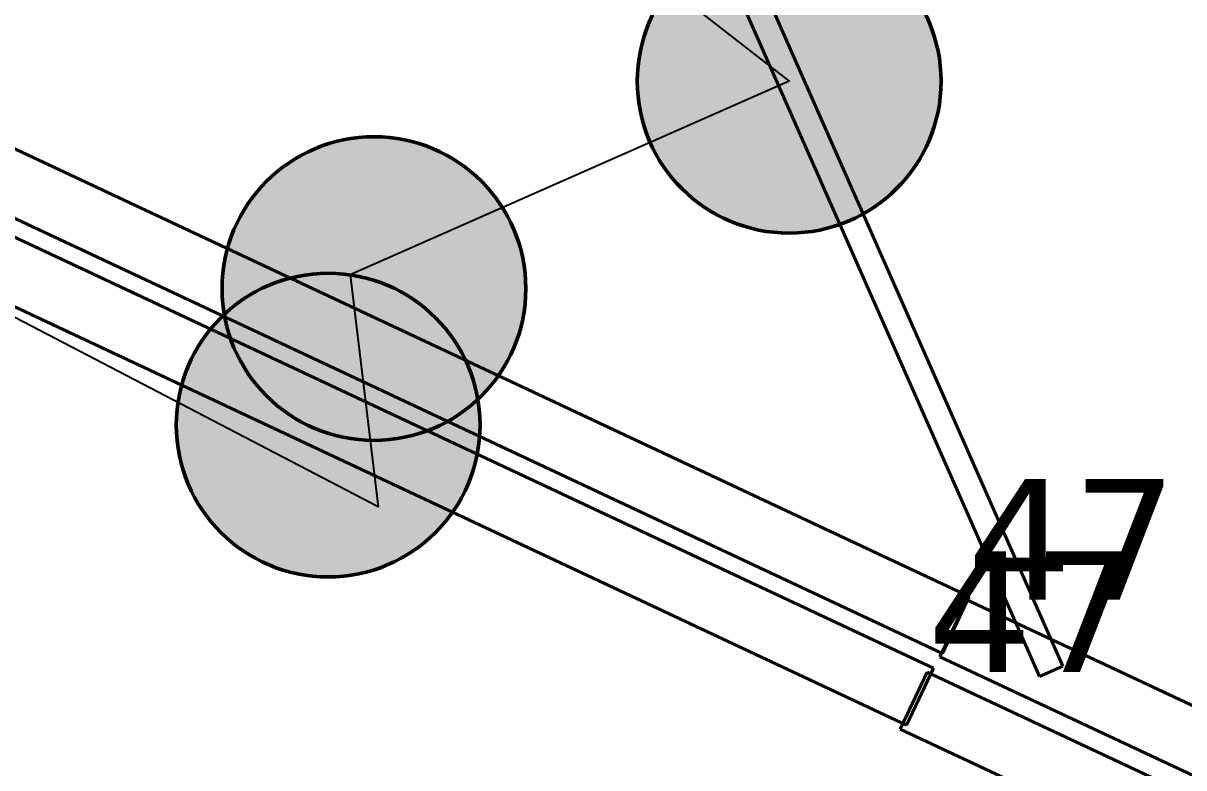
# Model space of a CAD drawing. Header units: millimetres. Extents: x -243740 to 150609, y -473655 to -165121.
# Drawn here: x 51120 to 52849, y -336630 to -335520 of the extents above; entities that cross this region are included whole.
import ezdxf

# ---------------------------------------------------------------- set-up
doc = ezdxf.new("R2010")
doc.units = ezdxf.units.MM
doc.layers.add('_Гр.ЩД-1C.10.4.I8.1', color=6, linetype='Continuous')
for name, color, linetype, lineweight in [('_освещение_dali', 3, 'Continuous', 50), ('DLX_FL1_LUM 222', 5, 'Continuous', 40), ('DLX_LUM 17', 5, 'Continuous', 40), ('DLX_LUM 4', 5, 'Continuous', 40)]:
    doc.layers.add(name, color=color, linetype=linetype, lineweight=lineweight)
doc.styles.add('TableTextStyle', font='')
doc.styles.get('TableTextStyle').set_extended_font_data('VERDANA.TTF')
doc.linetypes.add('Truba', pattern='A,3e-05,[4,MSH_7,S=1,R=0,X=0,Y=0],-3.022072', length=3.022102)

# ---------------------------------------------------------------- blocks, each defined once
blk = doc.blocks.new('A$Caabd1818')
at = {"layer": 'DLX_FL1_LUM 222'}
for points in [[(46786.6, 61978.9, 0), (48559.1, 61147.1, 0)], [(48559.1, 61147.1, 0), (46786.6, 61978.9, 0)], [(48559.1, 61147.1, 0), (46786.6, 61978.9, 0)], [(46786.6, 61978.9, 0), (48559.1, 61147.1, 0)], [(48519.2, 61062, 0), (46746.7, 61893.8, 0)], [(46746.7, 61893.8, 0), (48519.2, 61062, 0)], [(46746.7, 61893.8, 0), (48519.2, 61062, 0)], [(48519.2, 61062, 0), (46746.7, 61893.8, 0)], [(46733.3, 61872.3, 0), (48505.8, 61040.5, 0)], [(48505.8, 61040.5, 0), (46733.3, 61872.3, 0)], [(48505.8, 61040.5, 0), (46733.3, 61872.3, 0)], [(46733.3, 61872.3, 0), (48505.8, 61040.5, 0)], [(48465.9, 60955.4, 0), (46693.4, 61787.2, 0)], [(46693.4, 61787.2, 0), (48465.9, 60955.4, 0)], [(46693.4, 61787.2, 0), (48465.9, 60955.4, 0)], [(48465.9, 60955.4, 0), (46693.4, 61787.2, 0)], [(48559.1, 61147.1, 0), (48519.2, 61062, 0)], [(48519.2, 61062, 0), (48559.1, 61147.1, 0)], [(48519.2, 61062, 0), (48559.1, 61147.1, 0)], [(48559.1, 61147.1, 0), (48519.2, 61062, 0)], [(48559.1, 61147.1, 0), (48559.1, 61147.1, 0)], [(48559.1, 61147.1, 0), (48559.1, 61147.1, 0)], [(48519.2, 61062, 0), (48519.2, 61062, 0)], [(48519.2, 61062, 0), (48519.2, 61062, 0)], [(48505.8, 61040.5, 0), (48465.9, 60955.4, 0)], [(48465.9, 60955.4, 0), (48505.8, 61040.5, 0)], [(48465.9, 60955.4, 0), (48505.8, 61040.5, 0)], [(48505.8, 61040.5, 0), (48465.9, 60955.4, 0)], [(48505.8, 61040.5, 0), (48505.8, 61040.5, 0)], [(48505.8, 61040.5, 0), (48505.8, 61040.5, 0)], [(48465.9, 60955.4, 0), (48465.9, 60955.4, 0)], [(48465.9, 60955.4, 0), (48465.9, 60955.4, 0)]]:
    blk.add_polyline3d(points, dxfattribs=at)
at = {"layer": 'DLX_LUM 17'}
for points in [[(47844.5, 62979.3, 0), (48698.6, 61043.3, 0)], [(48698.6, 61043.3, 0), (47844.5, 62979.3, 0)], [(48698.6, 61043.3, 0), (47844.5, 62979.3, 0)], [(47844.5, 62979.3, 0), (48698.6, 61043.3, 0)], [(48663.8, 61028, 0), (47809.7, 62964, 0)], [(47809.7, 62964, 0), (48663.8, 61028, 0)], [(47809.7, 62964, 0), (48663.8, 61028, 0)], [(48663.8, 61028, 0), (47809.7, 62964, 0)], [(48698.6, 61043.3, 0), (48663.8, 61028, 0)], [(48663.8, 61028, 0), (48698.6, 61043.3, 0)], [(48663.8, 61028, 0), (48698.6, 61043.3, 0)], [(48698.6, 61043.3, 0), (48663.8, 61028, 0)], [(48698.6, 61043.3, 0), (48698.6, 61043.3, 0)], [(48698.6, 61043.3, 0), (48698.6, 61043.3, 0)], [(48663.8, 61028, 0), (48663.8, 61028, 0)], [(48663.8, 61028, 0), (48663.8, 61028, 0)]]:
    blk.add_polyline3d(points, dxfattribs=at)
at = {"layer": 'DLX_LUM 4'}
for points in [[(48515.6, 61057.2, 0), (48555.5, 61142.3, 0)], [(48555.5, 61142.3, 0), (48515.6, 61057.2, 0)], [(48555.5, 61142.3, 0), (48515.6, 61057.2, 0)], [(48515.6, 61057.2, 0), (48555.5, 61142.3, 0)], [(48555.5, 61142.3, 0), (48555.5, 61142.3, 0)], [(48555.5, 61142.3, 0), (49886.4, 60518.2, 0)], [(49886.4, 60518.2, 0), (48555.5, 61142.3, 0)], [(48555.5, 61142.3, 0), (48555.5, 61142.3, 0)], [(49886.4, 60518.2, 0), (48555.5, 61142.3, 0)], [(48555.5, 61142.3, 0), (49886.4, 60518.2, 0)], [(49846.5, 60433.1, 0), (48515.6, 61057.2, 0)], [(48515.6, 61057.2, 0), (48515.6, 61057.2, 0)], [(48515.6, 61057.2, 0), (49846.5, 60433.1, 0)], [(48515.6, 61057.2, 0), (48515.6, 61057.2, 0)], [(48515.6, 61057.2, 0), (49846.5, 60433.1, 0)], [(49846.5, 60433.1, 0), (48515.6, 61057.2, 0)], [(48456.5, 60949.5, 0), (48496.4, 61034.6, 0)], [(48496.4, 61034.6, 0), (48456.5, 60949.5, 0)], [(48496.4, 61034.6, 0), (48456.5, 60949.5, 0)], [(48456.5, 60949.5, 0), (48496.4, 61034.6, 0)], [(48496.4, 61034.6, 0), (48496.4, 61034.6, 0)], [(48496.4, 61034.6, 0), (49827.3, 60410.5, 0)], [(49827.3, 60410.5, 0), (48496.4, 61034.6, 0)], [(48496.4, 61034.6, 0), (48496.4, 61034.6, 0)], [(49827.3, 60410.5, 0), (48496.4, 61034.6, 0)], [(48496.4, 61034.6, 0), (49827.3, 60410.5, 0)], [(49787.4, 60325.4, 0), (48456.5, 60949.5, 0)], [(48456.5, 60949.5, 0), (48456.5, 60949.5, 0)], [(48456.5, 60949.5, 0), (49787.4, 60325.4, 0)], [(48456.5, 60949.5, 0), (48456.5, 60949.5, 0)], [(48456.5, 60949.5, 0), (49787.4, 60325.4, 0)], [(49787.4, 60325.4, 0), (48456.5, 60949.5, 0)]]:
    blk.add_polyline3d(points, dxfattribs=at)
blk = doc.blocks.new('A$Cab2378fa')
at = {"lineweight": 25, "true_color": 0xfff5f5}
h = blk.add_hatch(color=7, dxfattribs=at)
h.dxf.hatch_style = 1
h.paths.add_polyline_path([(0, 0), (-141.6, -170.3, 0.174923), (3, -222.4, 0.197808), (162.3, -156.8)])
h.paths.add_polyline_path([(-163.2, 157.6), (0, 0), (147.8, 177.8, 0.175398), (3, 230.2, 0.209014)])
at = {"lineweight": 25}
h = blk.add_hatch(color=0, dxfattribs=at)
h.paths.add_polyline_path([(162.3, -156.8, 0.442338), (147.8, 177.8), (0, 0)])
h.paths.add_polyline_path([(-141.6, -170.3), (0, 0), (-163.2, 157.6, 0.430096)])
blk.add_circle((3, 3.9), 226.3)

msp = doc.modelspace()

# ---------------------------------------------------------------- linework, layer by layer
at = {"layer": '_Гр.ЩД-1C.10.4.I8.1', "ltscale": 100}
msp.add_lwpolyline([(49420.8, -333398.9), (52260.7, -335606.6), (51606.6, -335895.1), (51648.6, -336241), (49994, -335377.7)], dxfattribs=at)

# ---------------------------------------------------------------- block references
at = {"layer": '_освещение_dali', "color": 5, "ltscale": 100}
for p in [(52257.7, -335610.5), (51639.1, -335919.5), (51570.9, -336123)]:
    msp.add_blockref('A$Cab2378fa', p, dxfattribs=at)
at = {"layer": 'Defpoints', "linetype": 'Truba', "ltscale": 100}
msp.add_blockref('A$Caabd1818', (3969.7, -397521.8), dxfattribs=at)

# ---------------------------------------------------------------- texts
at = {"layer": '_освещение_dali', "color": 9, "true_color": 0xbcb7d9, "style": 'TableTextStyle'}
for p in [(52525.2, -336379.4), (52466.1, -336487.2)]:
    msp.add_text('47', height=180, dxfattribs=at).set_placement(p)

doc.saveas('drawing.dxf')
